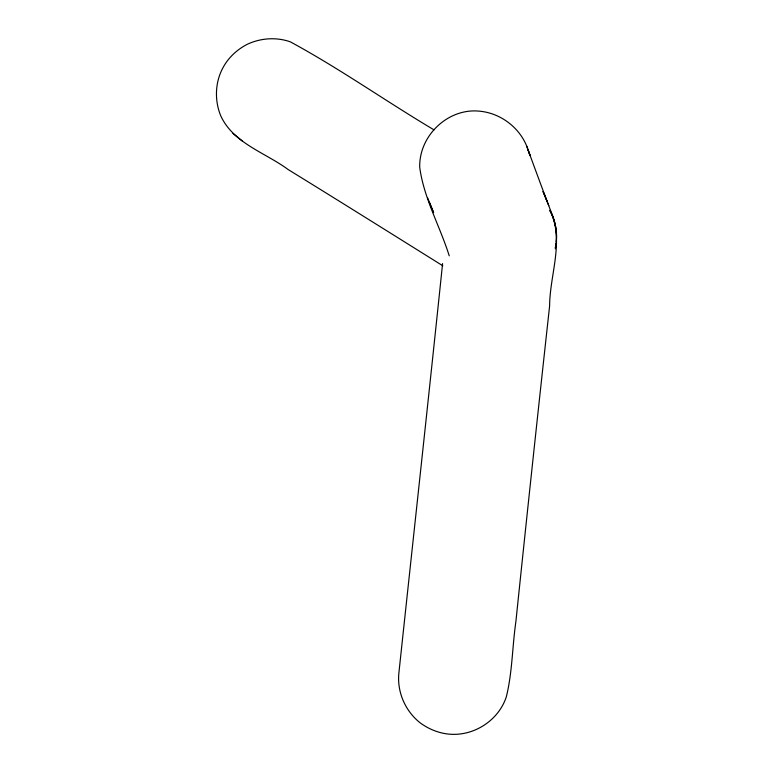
<?xml version="1.0" encoding="UTF-8"?>
<svg xmlns="http://www.w3.org/2000/svg" width="773" height="773" viewBox="0 0 773 773"><rect width="100%" height="100%" fill="white"/><g stroke="black" fill="none" stroke-linecap="round" stroke-linejoin="round"><path stroke-width="1.16" d="M556.019 243.814L555.323 248.829M556.222 241.582C557.41 231.079 555.13 220.063 549.941 210.894M442.591 263.564C428.377 400.23 413.4 536.81 398.839 673.438C397.032 692.154 405.303 710.976 419.932 722.668C429.469 729.77 441.151 734.215 453.104 734.35C476.477 734.717 499.097 719.122 506.344 696.744C512.402 672.23 512.257 646.653 515.871 621.734C526.8 516.441 538.037 411.178 549.613 305.963C549.758 274.434 564.821 240.268 549.893 210.256M555.304 247.824C558.154 235.292 555.7 222.324 550.656 210.691C543.033 190.641 535.631 170.504 528.23 150.368C521.746 129.255 501.919 113.409 480.014 111.225C448.195 107.573 418.869 135.681 419.72 167.316C423.826 198.207 439.963 226.228 449.239 255.844M434.03 129.874C385.756 101.176 339.656 68.536 290.29 41.819C276.29 36.911 260.704 38.022 247.312 44.264C237.321 49.424 228.624 57.318 223.242 67.241C215.02 81.948 214.372 100.297 220.74 115.805C233.407 143.42 265.352 152.629 288.213 169.587C339.917 201.405 391.351 233.659 442.852 265.806M232.953 133.42L242.191 140.908M543.09 191.617L546.869 200.767M429.421 202.487L433.614 212.643L427.498 197.579M543.11 191.675L548.791 205.666M526.674 146.107L530.056 155.518L528.23 150.368"/></g></svg>
